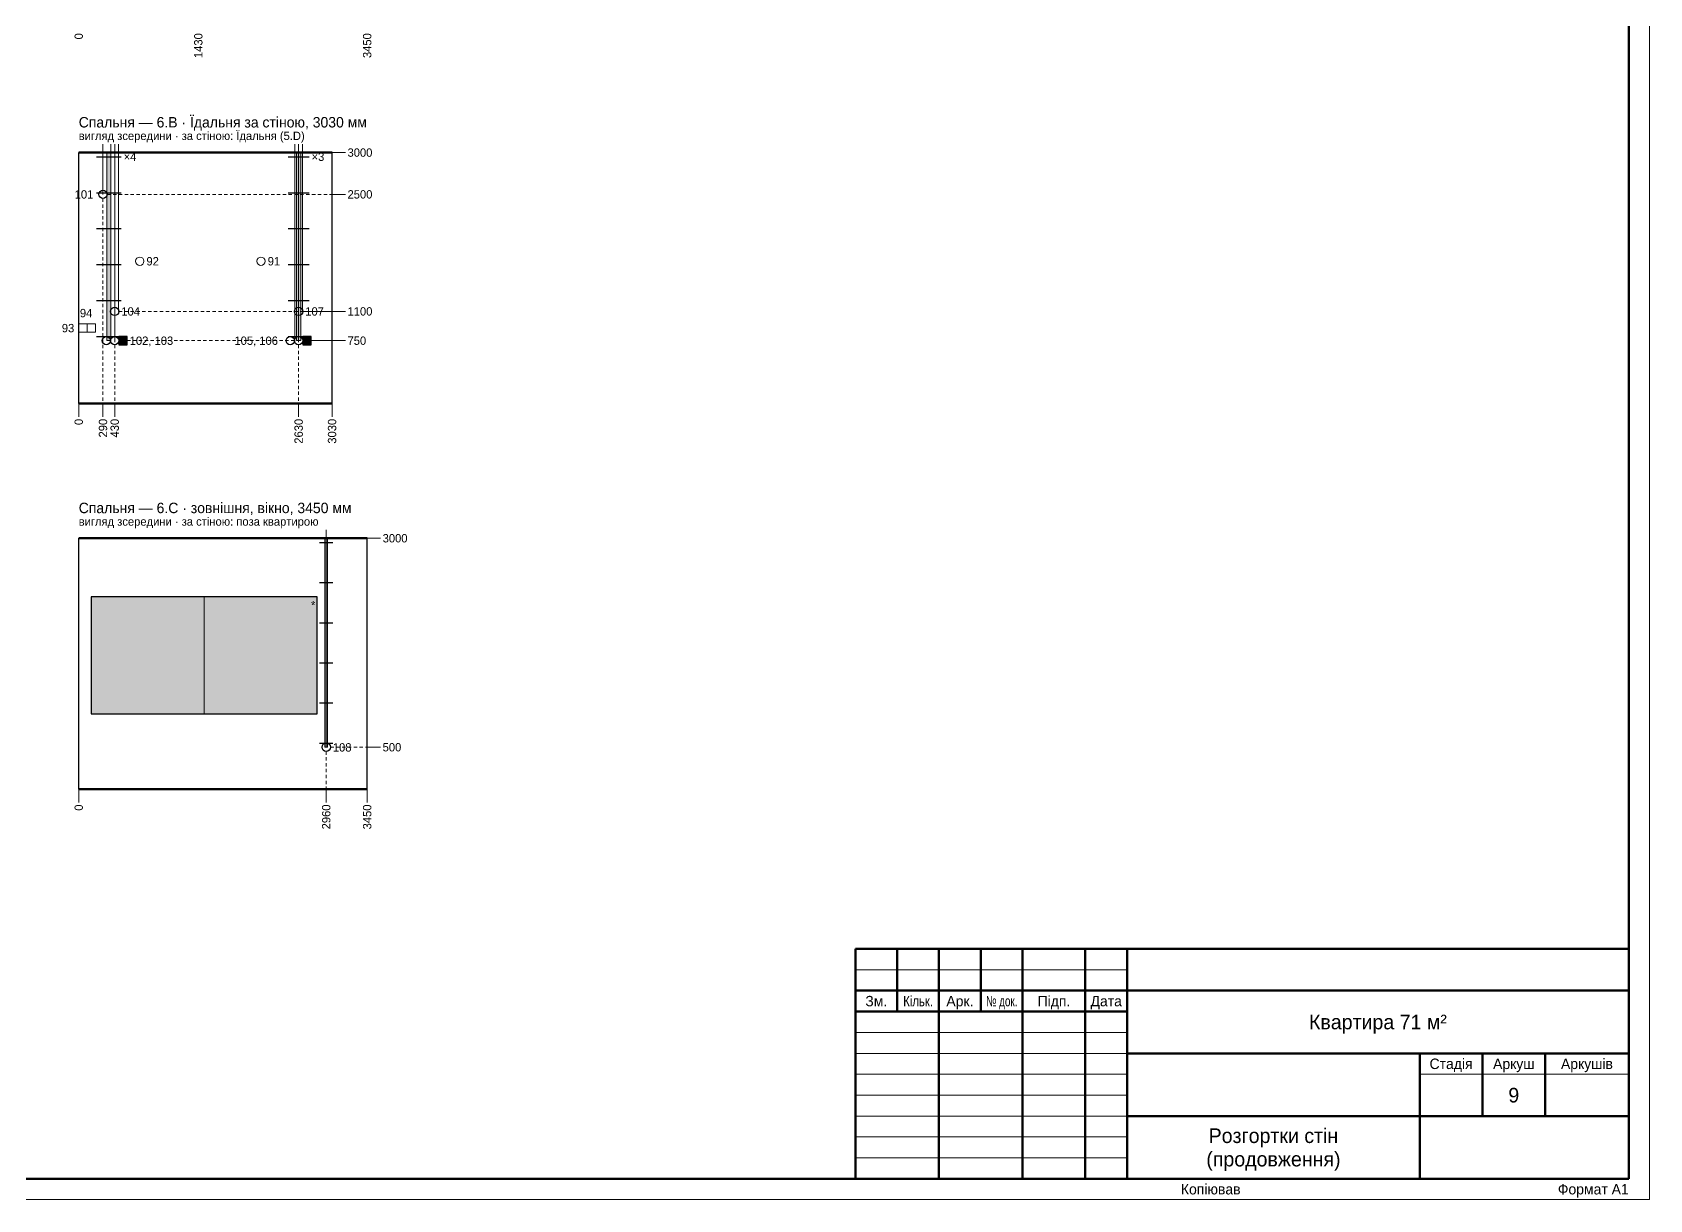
# Paper-space layout '09 Розгортки (продовження)' of a CAD drawing. Header units: millimetres. Extents: x 0 to 841, y 0 to 594.
# Drawn here: x 454.1 to 841, y 0 to 279.3 of the extents above; entities that cross this region are included whole.
import ezdxf
from ezdxf.enums import TextEntityAlignment as Align

# ---------------------------------------------------------------- set-up
doc = ezdxf.new("R2010")
doc.units = ezdxf.units.MM
doc.layers.add('A-SHEET', color=7, linetype='Continuous')
doc.layers.add('E-ELEV', color=7, linetype='Continuous')
doc.styles.add('PLEX_LIGHT', font='IBMPlexSans-Light.ttf')

# ---------------------------------------------------------------- blocks, each defined once
blk = doc.blocks.new('STAMP_F3')
at = {"lineweight": 50}
for p, q in [((185, 55), (0, 55)), ((0, 55), (0, 0)), ((10, 40), (10, 55)), ((20, 40), (20, 55)), ((30, 40), (30, 55)), ((40, 40), (40, 55)), ((55, 40), (55, 55)), ((65, 0), (65, 55)), ((185, 0), (185, 55)), ((0, 45), (65, 45)), ((65, 45), (185, 45)), ((0, 40), (65, 40)), ((20, 0), (20, 40)), ((40, 0), (40, 40)), ((55, 0), (55, 40)), ((65, 30), (185, 30)), ((135, 0), (135, 30)), ((150, 15), (150, 30)), ((165, 15), (165, 30)), ((65, 15), (185, 15)), ((0, 0), (185, 0))]:
    blk.add_line(p, q, dxfattribs=at)
at = {"lineweight": 18}
for p, q in [((0, 50), (65, 50)), ((0, 35), (65, 35)), ((0, 30), (65, 30)), ((0, 25), (65, 25)), ((135, 25), (185, 25)), ((0, 20), (65, 20)), ((0, 15), (65, 15)), ((0, 10), (65, 10)), ((0, 5), (65, 5))]:
    blk.add_line(p, q, dxfattribs=at)
at = {"style": 'PLEX_LIGHT'}
for s, p in [('Зм.', (5, 42.5)), ('Арк.', (25, 42.5)), ('Підп.', (47.5, 42.5)), ('Дата', (60, 42.5)), ('Стадія', (142.5, 27.5)), ('Аркуш', (157.5, 27.5)), ('Аркушів', (175, 27.5))]:
    blk.add_text(s, height=2.5, dxfattribs=at).set_placement(p, align=Align.MIDDLE_CENTER)
for s, width, p in [('Кільк.', 0.81045, (15, 42.5)), ('№ док.', 0.701948, (35, 42.5))]:
    blk.add_text(s, height=2.5, dxfattribs=dict(at, width=width)).set_placement(p, align=Align.MIDDLE_CENTER)
for tag, height, p in [('CODE', 5, (125, 50)), ('DATE1', 2.5, (60, 37.5)), ('OBJECT', 3.5, (125, 37.5)), ('DATE2', 2.5, (60, 32.5)), ('OBJECT_2', 3.5, (125, 31.9)), ('DATE3', 2.5, (60, 27.5)), ('DATE4', 2.5, (60, 22.5)), ('BUILDING', 3.5, (100, 22.5)), ('STAGE', 3.5, (142.5, 20)), ('SHEET', 3.5, (157.5, 20)), ('SHEETS', 3.5, (175, 20)), ('DATE5', 2.5, (60, 17.5)), ('BUILDING_2', 3.5, (100, 16.9)), ('DATE6', 2.5, (60, 12.5)), ('DATE7', 2.5, (60, 7.5)), ('IMAGE', 3.5, (100, 7.5)), ('ORG', 2.5, (160, 7.5)), ('ORG_2', 2.5, (160, 3.5)), ('DATE8', 2.5, (60, 2.5)), ('IMAGE_2', 3.5, (100, 1.9))]:
    blk.add_attdef(tag, text='', height=height, dxfattribs=at).set_placement(p, align=Align.MIDDLE_CENTER)
for tag, p in [('ROLE1', (1, 37.5)), ('NAME1', (21, 37.5)), ('ROLE2', (1, 32.5)), ('NAME2', (21, 32.5)), ('ROLE3', (1, 27.5)), ('NAME3', (21, 27.5)), ('ROLE4', (1, 22.5)), ('NAME4', (21, 22.5)), ('ROLE5', (1, 17.5)), ('NAME5', (21, 17.5)), ('ROLE6', (1, 12.5)), ('NAME6', (21, 12.5)), ('ROLE7', (1, 7.5)), ('NAME7', (21, 7.5)), ('ROLE8', (1, 2.5)), ('NAME8', (21, 2.5))]:
    blk.add_attdef(tag, text='', height=2.5, dxfattribs=at).set_placement(p, align=Align.MIDDLE_LEFT)

psp = doc.layouts.new('09 Розгортки (продовження)')

# ---------------------------------------------------------------- hatches: boundary and pattern name
at = {"layer": 'E-ELEV', "true_color": 0xe4ded3}
h = psp.add_hatch(color=7, dxfattribs=at)
h.dxf.hatch_style = 1
h.paths.add_polyline_path([(471.91, 205.51), (472.91, 205.51), (472.91, 250.51), (471.91, 250.51)])
h = psp.add_hatch(color=7, dxfattribs=at)
h.dxf.hatch_style = 1
h.paths.add_polyline_path([(517.31, 205.51), (518.31, 205.51), (518.31, 250.51), (517.31, 250.51)])
at = {"layer": 'E-ELEV', "true_color": 0xffffff}
h = psp.add_hatch(color=7, dxfattribs=at)
h.dxf.hatch_style = 1
h.paths.add_polyline_path([(474.81, 204.51), (476.81, 204.51), (476.81, 206.51), (474.81, 206.51)])
h = psp.add_hatch(color=7, dxfattribs=at)
h.dxf.hatch_style = 1
h.paths.add_polyline_path([(518.81, 204.51), (520.81, 204.51), (520.81, 206.51), (518.81, 206.51)])
at = {"layer": 'E-ELEV', "true_color": 0xe4ded3}
h = psp.add_hatch(color=7, dxfattribs=at)
h.dxf.hatch_style = 1
h.paths.add_polyline_path([(524.11, 108.24), (524.71, 108.24), (524.71, 158.24), (524.11, 158.24)])
at = {"layer": 'E-ELEV', "true_color": 0xa9d3f2}
h = psp.add_hatch(color=7, dxfattribs=at)
h.dxf.hatch_style = 1
h.paths.add_polyline_path([(468.21, 116.24), (522.21, 116.24), (522.21, 144.24), (468.21, 144.24)])

# ---------------------------------------------------------------- linework, layer by layer
at = {"layer": 'A-SHEET', "lineweight": 18}
for p, q in [((841, 0), (841, 594)), ((0, 0), (841, 0))]:
    psp.add_line(p, q, dxfattribs=at)
at = {"layer": 'A-SHEET', "lineweight": 50}
for p, q in [((836, 5), (836, 589)), ((20, 5), (836, 5))]:
    psp.add_line(p, q, dxfattribs=at)
at = {"layer": 'E-ELEV', "lineweight": 15, "true_color": 0x7f7fc9}
for p, q in [((471.01, 240.51), (471.01, 252.51)), ((472.91, 205.51), (472.91, 252.51)), ((516.91, 205.51), (516.91, 252.51)), ((524.41, 108.24), (524.41, 160.24))]:
    psp.add_line(p, q, dxfattribs=at)
at = {"layer": 'E-ELEV', "lineweight": 15, "true_color": 0xc9845c}
for p, q in [((473.81, 205.51), (473.81, 252.51)), ((474.71, 212.51), (474.71, 252.51)), ((517.81, 205.51), (517.81, 252.51)), ((518.71, 212.51), (518.71, 252.51))]:
    psp.add_line(p, q, dxfattribs=at)
at = {"layer": 'E-ELEV', "lineweight": 50, "true_color": 0x29251f}
for p, q in [((465.21, 250.51), (525.81, 250.51)), ((465.21, 190.51), (525.81, 190.51)), ((465.21, 158.24), (534.21, 158.24)), ((465.21, 98.24), (534.21, 98.24))]:
    psp.add_line(p, q, dxfattribs=at)
at = {"layer": 'E-ELEV', "lineweight": 25, "true_color": 0x29251f}
for p, q in [((465.21, 190.51), (465.21, 250.51)), ((525.81, 190.51), (525.81, 250.51)), ((465.21, 98.24), (465.21, 158.24)), ((534.21, 98.24), (534.21, 158.24))]:
    psp.add_line(p, q, dxfattribs=at)
at = {"layer": 'E-ELEV', "lineweight": 25, "true_color": 0x29251f, "transparency": 33554559}
for p, q in [((469.46, 249.51), (475.36, 249.51)), ((515.31, 249.51), (520.31, 249.51)), ((469.46, 240.91), (475.36, 240.91)), ((515.31, 240.91), (520.31, 240.91)), ((469.46, 232.31), (475.36, 232.31)), ((515.31, 232.31), (520.31, 232.31)), ((469.46, 223.71), (475.36, 223.71)), ((515.31, 223.71), (520.31, 223.71)), ((469.46, 215.11), (475.36, 215.11)), ((515.31, 215.11), (520.31, 215.11)), ((469.46, 206.51), (475.36, 206.51)), ((515.31, 206.51), (520.31, 206.51)), ((522.81, 157.24), (526.01, 157.24)), ((522.81, 147.64), (526.01, 147.64)), ((522.81, 138.04), (526.01, 138.04)), ((522.81, 128.44), (526.01, 128.44)), ((522.81, 118.84), (526.01, 118.84)), ((522.81, 109.24), (526.01, 109.24))]:
    psp.add_line(p, q, dxfattribs=at)
at = {"layer": 'E-ELEV', "lineweight": 13, "true_color": 0x29251f}
for p, q in [((525.81, 250.51), (527.01, 250.51)), ((527.01, 250.51), (529.01, 250.51)), ((525.81, 240.51), (527.01, 240.51)), ((527.01, 240.51), (529.01, 240.51)), ((525.81, 212.51), (527.01, 212.51)), ((527.01, 212.51), (529.01, 212.51)), ((525.81, 205.51), (527.01, 205.51)), ((527.01, 205.51), (529.01, 205.51)), ((465.21, 190.51), (465.21, 189.31)), ((471.01, 190.51), (471.01, 189.31)), ((473.81, 190.51), (473.81, 189.31)), ((517.81, 190.51), (517.81, 189.31)), ((525.81, 190.51), (525.81, 189.31)), ((465.21, 189.31), (465.21, 187.31)), ((471.01, 189.31), (471.01, 187.31)), ((473.81, 189.31), (473.81, 187.31)), ((517.81, 189.31), (517.81, 187.31)), ((525.81, 189.31), (525.81, 187.31)), ((534.21, 158.24), (535.41, 158.24)), ((535.41, 158.24), (537.41, 158.24)), ((534.21, 108.24), (535.41, 108.24)), ((535.41, 108.24), (537.41, 108.24)), ((465.21, 98.24), (465.21, 97.04)), ((465.21, 97.04), (465.21, 95.04)), ((524.41, 98.24), (524.41, 97.04)), ((524.41, 97.04), (524.41, 95.04)), ((534.21, 98.24), (534.21, 97.04)), ((534.21, 97.04), (534.21, 95.04))]:
    psp.add_line(p, q, dxfattribs=at)
at = {"layer": 'E-ELEV', "lineweight": 13, "true_color": 0x9a9288}
for p, q in [((472.01, 240.51), (472.81, 240.51)), ((473.41, 240.51), (474.21, 240.51)), ((474.81, 240.51), (475.61, 240.51)), ((476.21, 240.51), (477.01, 240.51)), ((477.61, 240.51), (478.41, 240.51)), ((479.01, 240.51), (479.81, 240.51)), ((480.41, 240.51), (481.21, 240.51)), ((481.81, 240.51), (482.61, 240.51)), ((483.21, 240.51), (484.01, 240.51)), ((484.61, 240.51), (485.41, 240.51)), ((486.01, 240.51), (486.81, 240.51)), ((487.41, 240.51), (488.21, 240.51)), ((488.81, 240.51), (489.61, 240.51)), ((490.21, 240.51), (491.01, 240.51)), ((491.61, 240.51), (492.41, 240.51)), ((493.01, 240.51), (493.81, 240.51)), ((494.41, 240.51), (495.21, 240.51)), ((495.81, 240.51), (496.61, 240.51)), ((497.21, 240.51), (498.01, 240.51)), ((498.61, 240.51), (499.41, 240.51)), ((500.01, 240.51), (500.81, 240.51)), ((501.41, 240.51), (502.21, 240.51)), ((502.81, 240.51), (503.61, 240.51)), ((504.21, 240.51), (505.01, 240.51)), ((505.61, 240.51), (506.41, 240.51)), ((507.01, 240.51), (507.81, 240.51)), ((508.41, 240.51), (509.21, 240.51)), ((509.81, 240.51), (510.61, 240.51)), ((511.21, 240.51), (512.01, 240.51)), ((512.61, 240.51), (513.41, 240.51)), ((514.01, 240.51), (514.81, 240.51)), ((515.41, 240.51), (516.21, 240.51)), ((516.81, 240.51), (517.61, 240.51)), ((518.21, 240.51), (519.01, 240.51)), ((519.61, 240.51), (520.41, 240.51)), ((521.01, 240.51), (521.81, 240.51)), ((522.41, 240.51), (523.21, 240.51)), ((523.81, 240.51), (524.61, 240.51)), ((525.21, 240.51), (525.81, 240.51)), ((471.01, 239.51), (471.01, 238.71)), ((471.01, 238.11), (471.01, 237.31)), ((471.01, 236.71), (471.01, 235.91)), ((471.01, 235.31), (471.01, 234.51)), ((471.01, 233.91), (471.01, 233.11)), ((471.01, 232.51), (471.01, 231.71)), ((471.01, 231.11), (471.01, 230.31)), ((471.01, 229.71), (471.01, 228.91)), ((471.01, 228.31), (471.01, 227.51)), ((471.01, 226.91), (471.01, 226.11)), ((471.01, 225.51), (471.01, 224.71)), ((471.01, 224.11), (471.01, 223.31)), ((471.01, 222.71), (471.01, 221.91)), ((471.01, 221.31), (471.01, 220.51)), ((471.01, 219.91), (471.01, 219.11)), ((471.01, 218.51), (471.01, 217.71)), ((471.01, 217.11), (471.01, 216.31)), ((471.01, 215.71), (471.01, 214.91)), ((471.01, 214.31), (471.01, 213.51)), ((471.01, 212.91), (471.01, 212.11)), ((471.01, 211.51), (471.01, 210.71)), ((471.01, 210.11), (471.01, 209.31)), ((473.81, 211.51), (473.81, 210.71)), ((473.81, 210.11), (473.81, 209.31)), ((474.81, 212.51), (475.61, 212.51)), ((476.21, 212.51), (477.01, 212.51)), ((477.61, 212.51), (478.41, 212.51)), ((479.01, 212.51), (479.81, 212.51)), ((480.41, 212.51), (481.21, 212.51)), ((481.81, 212.51), (482.61, 212.51)), ((483.21, 212.51), (484.01, 212.51)), ((484.61, 212.51), (485.41, 212.51)), ((486.01, 212.51), (486.81, 212.51)), ((487.41, 212.51), (488.21, 212.51)), ((488.81, 212.51), (489.61, 212.51)), ((490.21, 212.51), (491.01, 212.51)), ((491.61, 212.51), (492.41, 212.51)), ((493.01, 212.51), (493.81, 212.51)), ((494.41, 212.51), (495.21, 212.51)), ((495.81, 212.51), (496.61, 212.51)), ((497.21, 212.51), (498.01, 212.51)), ((498.61, 212.51), (499.41, 212.51)), ((500.01, 212.51), (500.81, 212.51)), ((501.41, 212.51), (502.21, 212.51)), ((502.81, 212.51), (503.61, 212.51)), ((504.21, 212.51), (505.01, 212.51)), ((505.61, 212.51), (506.41, 212.51)), ((507.01, 212.51), (507.81, 212.51)), ((508.41, 212.51), (509.21, 212.51)), ((509.81, 212.51), (510.61, 212.51)), ((511.21, 212.51), (512.01, 212.51)), ((512.61, 212.51), (513.41, 212.51)), ((514.01, 212.51), (514.81, 212.51)), ((515.41, 212.51), (516.21, 212.51)), ((516.81, 212.51), (517.61, 212.51)), ((517.81, 211.51), (517.81, 210.71)), ((517.81, 210.11), (517.81, 209.31)), ((518.21, 212.51), (519.01, 212.51)), ((518.81, 212.51), (519.61, 212.51)), ((519.61, 212.51), (520.41, 212.51)), ((520.21, 212.51), (521.01, 212.51)), ((521.01, 212.51), (521.81, 212.51)), ((521.61, 212.51), (522.41, 212.51)), ((522.41, 212.51), (523.21, 212.51)), ((523.01, 212.51), (523.81, 212.51)), ((523.81, 212.51), (524.61, 212.51)), ((524.41, 212.51), (525.21, 212.51)), ((525.21, 212.51), (525.81, 212.51)), ((471.01, 208.71), (471.01, 207.91)), ((471.01, 207.31), (471.01, 206.51)), ((471.01, 205.91), (471.01, 205.11)), ((473.81, 208.71), (473.81, 207.91)), ((473.81, 207.31), (473.81, 206.51)), ((473.81, 205.91), (473.81, 205.11)), ((476.81, 205.51), (477.61, 205.51)), ((476.81, 205.51), (477.61, 205.51)), ((478.21, 205.51), (479.01, 205.51)), ((478.21, 205.51), (479.01, 205.51)), ((479.61, 205.51), (480.41, 205.51)), ((479.61, 205.51), (480.41, 205.51)), ((481.01, 205.51), (481.81, 205.51)), ((481.01, 205.51), (481.81, 205.51)), ((482.41, 205.51), (483.21, 205.51)), ((482.41, 205.51), (483.21, 205.51)), ((483.81, 205.51), (484.61, 205.51)), ((483.81, 205.51), (484.61, 205.51)), ((485.21, 205.51), (486.01, 205.51)), ((485.21, 205.51), (486.01, 205.51)), ((486.61, 205.51), (487.41, 205.51)), ((486.61, 205.51), (487.41, 205.51)), ((488.01, 205.51), (488.81, 205.51)), ((488.01, 205.51), (488.81, 205.51)), ((489.41, 205.51), (490.21, 205.51)), ((489.41, 205.51), (490.21, 205.51)), ((490.81, 205.51), (491.61, 205.51)), ((490.81, 205.51), (491.61, 205.51)), ((492.21, 205.51), (493.01, 205.51)), ((492.21, 205.51), (493.01, 205.51)), ((493.61, 205.51), (494.41, 205.51)), ((493.61, 205.51), (494.41, 205.51)), ((495.01, 205.51), (495.81, 205.51)), ((495.01, 205.51), (495.81, 205.51)), ((496.41, 205.51), (497.21, 205.51)), ((496.41, 205.51), (497.21, 205.51)), ((497.81, 205.51), (498.61, 205.51)), ((497.81, 205.51), (498.61, 205.51)), ((499.21, 205.51), (500.01, 205.51)), ((499.21, 205.51), (500.01, 205.51)), ((500.61, 205.51), (501.41, 205.51)), ((500.61, 205.51), (501.41, 205.51)), ((502.01, 205.51), (502.81, 205.51)), ((502.01, 205.51), (502.81, 205.51)), ((503.41, 205.51), (504.21, 205.51)), ((503.41, 205.51), (504.21, 205.51)), ((504.81, 205.51), (505.61, 205.51)), ((504.81, 205.51), (505.61, 205.51)), ((506.21, 205.51), (507.01, 205.51)), ((506.21, 205.51), (507.01, 205.51)), ((507.61, 205.51), (508.41, 205.51)), ((507.61, 205.51), (508.41, 205.51)), ((509.01, 205.51), (509.81, 205.51)), ((509.01, 205.51), (509.81, 205.51)), ((510.41, 205.51), (511.21, 205.51)), ((510.41, 205.51), (511.21, 205.51)), ((511.81, 205.51), (512.61, 205.51)), ((511.81, 205.51), (512.61, 205.51)), ((513.21, 205.51), (514.01, 205.51)), ((513.21, 205.51), (514.01, 205.51)), ((514.61, 205.51), (515.41, 205.51)), ((514.61, 205.51), (515.41, 205.51)), ((516.01, 205.51), (516.81, 205.51)), ((516.01, 205.51), (516.81, 205.51)), ((517.41, 205.51), (518.21, 205.51)), ((517.41, 205.51), (518.21, 205.51)), ((517.81, 208.71), (517.81, 207.91)), ((517.81, 207.31), (517.81, 206.51)), ((517.81, 205.91), (517.81, 205.11)), ((518.81, 205.51), (519.61, 205.51)), ((518.81, 205.51), (519.61, 205.51)), ((520.21, 205.51), (521.01, 205.51)), ((520.21, 205.51), (521.01, 205.51)), ((520.81, 205.51), (521.61, 205.51)), ((520.81, 205.51), (521.61, 205.51)), ((521.61, 205.51), (522.41, 205.51)), ((521.61, 205.51), (522.41, 205.51)), ((522.21, 205.51), (523.01, 205.51)), ((522.21, 205.51), (523.01, 205.51)), ((523.01, 205.51), (523.81, 205.51)), ((523.01, 205.51), (523.81, 205.51)), ((523.61, 205.51), (524.41, 205.51)), ((523.61, 205.51), (524.41, 205.51)), ((524.41, 205.51), (525.21, 205.51)), ((524.41, 205.51), (525.21, 205.51)), ((525.01, 205.51), (525.81, 205.51)), ((525.01, 205.51), (525.81, 205.51)), ((471.01, 204.51), (471.01, 203.71)), ((471.01, 203.11), (471.01, 202.31)), ((471.01, 201.71), (471.01, 200.91)), ((473.81, 204.51), (473.81, 203.71)), ((473.81, 204.51), (473.81, 203.71)), ((473.81, 204.51), (473.81, 203.71)), ((473.81, 203.11), (473.81, 202.31)), ((473.81, 203.11), (473.81, 202.31)), ((473.81, 203.11), (473.81, 202.31)), ((473.81, 201.71), (473.81, 200.91)), ((473.81, 201.71), (473.81, 200.91)), ((473.81, 201.71), (473.81, 200.91)), ((517.81, 204.51), (517.81, 203.71)), ((517.81, 204.51), (517.81, 203.71)), ((517.81, 204.51), (517.81, 203.71)), ((517.81, 203.11), (517.81, 202.31)), ((517.81, 203.11), (517.81, 202.31)), ((517.81, 203.11), (517.81, 202.31)), ((517.81, 201.71), (517.81, 200.91)), ((517.81, 201.71), (517.81, 200.91)), ((517.81, 201.71), (517.81, 200.91)), ((471.01, 200.31), (471.01, 199.51)), ((471.01, 198.91), (471.01, 198.11)), ((471.01, 197.51), (471.01, 196.71)), ((473.81, 200.31), (473.81, 199.51)), ((473.81, 200.31), (473.81, 199.51)), ((473.81, 200.31), (473.81, 199.51)), ((473.81, 198.91), (473.81, 198.11)), ((473.81, 198.91), (473.81, 198.11)), ((473.81, 198.91), (473.81, 198.11)), ((473.81, 197.51), (473.81, 196.71)), ((473.81, 197.51), (473.81, 196.71)), ((473.81, 197.51), (473.81, 196.71)), ((517.81, 200.31), (517.81, 199.51)), ((517.81, 200.31), (517.81, 199.51)), ((517.81, 200.31), (517.81, 199.51)), ((517.81, 198.91), (517.81, 198.11)), ((517.81, 198.91), (517.81, 198.11)), ((517.81, 198.91), (517.81, 198.11)), ((517.81, 197.51), (517.81, 196.71)), ((517.81, 197.51), (517.81, 196.71)), ((517.81, 197.51), (517.81, 196.71)), ((471.01, 196.11), (471.01, 195.31)), ((471.01, 194.71), (471.01, 193.91)), ((473.81, 196.11), (473.81, 195.31)), ((473.81, 196.11), (473.81, 195.31)), ((473.81, 196.11), (473.81, 195.31)), ((473.81, 194.71), (473.81, 193.91)), ((473.81, 194.71), (473.81, 193.91)), ((473.81, 194.71), (473.81, 193.91)), ((517.81, 196.11), (517.81, 195.31)), ((517.81, 196.11), (517.81, 195.31)), ((517.81, 196.11), (517.81, 195.31)), ((517.81, 194.71), (517.81, 193.91)), ((517.81, 194.71), (517.81, 193.91)), ((517.81, 194.71), (517.81, 193.91)), ((471.01, 193.31), (471.01, 192.51)), ((471.01, 191.91), (471.01, 191.11)), ((471.01, 190.51), (471.01, 190.51)), ((473.81, 193.31), (473.81, 192.51)), ((473.81, 193.31), (473.81, 192.51)), ((473.81, 193.31), (473.81, 192.51)), ((473.81, 191.91), (473.81, 191.11)), ((473.81, 191.91), (473.81, 191.11)), ((473.81, 191.91), (473.81, 191.11)), ((473.81, 190.51), (473.81, 190.51)), ((517.81, 193.31), (517.81, 192.51)), ((517.81, 193.31), (517.81, 192.51)), ((517.81, 193.31), (517.81, 192.51)), ((517.81, 191.91), (517.81, 191.11)), ((517.81, 191.91), (517.81, 191.11)), ((517.81, 191.91), (517.81, 191.11)), ((517.81, 190.51), (517.81, 190.51)), ((495.21, 116.24), (495.21, 144.24)), ((524.41, 107.24), (524.41, 106.44)), ((524.41, 105.84), (524.41, 105.04)), ((525.41, 108.24), (526.21, 108.24)), ((526.81, 108.24), (527.61, 108.24)), ((528.21, 108.24), (529.01, 108.24)), ((529.61, 108.24), (530.41, 108.24)), ((531.01, 108.24), (531.81, 108.24)), ((532.41, 108.24), (533.21, 108.24)), ((533.81, 108.24), (534.21, 108.24)), ((524.41, 104.44), (524.41, 103.64)), ((524.41, 103.04), (524.41, 102.24)), ((524.41, 101.64), (524.41, 100.84)), ((524.41, 100.24), (524.41, 99.44)), ((524.41, 98.84), (524.41, 98.24))]:
    psp.add_line(p, q, dxfattribs=at)
for points in [[(471.91, 205.51), (472.91, 205.51), (472.91, 250.51), (471.91, 250.51)], [(517.31, 205.51), (518.31, 205.51), (518.31, 250.51), (517.31, 250.51)], [(524.11, 108.24), (524.71, 108.24), (524.71, 158.24), (524.11, 158.24)]]:
    psp.add_lwpolyline(points, close=True, dxfattribs=at)
at = {"layer": 'E-ELEV', "lineweight": 13, "true_color": 0xb0a99d}
for points in [[(465.21, 207.51), (467.21, 207.51), (467.21, 209.51), (465.21, 209.51)], [(467.21, 207.51), (469.21, 207.51), (469.21, 209.51), (467.21, 209.51)]]:
    psp.add_lwpolyline(points, close=True, dxfattribs=at)
at = {"layer": 'E-ELEV', "lineweight": 25, "true_color": 0x29251f}
for points in [[(474.81, 204.51), (476.81, 204.51), (476.81, 206.51), (474.81, 206.51)], [(518.81, 204.51), (520.81, 204.51), (520.81, 206.51), (518.81, 206.51)]]:
    psp.add_lwpolyline(points, close=True, dxfattribs=at)
at = {"layer": 'E-ELEV', "lineweight": 25, "true_color": 0x9a9288}
psp.add_lwpolyline([(468.21, 116.24), (522.21, 116.24), (522.21, 144.24), (468.21, 144.24)], close=True, dxfattribs=at)
at = {"layer": 'E-ELEV', "lineweight": 25, "true_color": 0x29251f}
for centre in [(471.01, 240.51), (473.81, 212.51), (517.81, 212.51), (471.81, 205.51), (473.81, 205.51), (515.81, 205.51), (517.81, 205.51), (524.41, 108.24)]:
    psp.add_circle(centre, 1, dxfattribs=at)
at = {"layer": 'E-ELEV', "lineweight": 13, "true_color": 0xb0a99d}
for centre in [(479.81, 224.51), (508.81, 224.51)]:
    psp.add_circle(centre, 1, dxfattribs=at)

# ---------------------------------------------------------------- block references
at = {"layer": 'A-SHEET'}
ref = psp.add_blockref('STAMP_F3', (651, 5), dxfattribs=at)
ref.add_attrib('OBJECT', 'Квартира 71 м²', dxfattribs={"layer": '0', "height": 3.5, "style": 'PLEX_LIGHT'}).set_placement((776, 42.5), align=Align.MIDDLE_CENTER)
ref.add_attrib('IMAGE', 'Розгортки стін', dxfattribs={"layer": '0', "height": 3.5, "style": 'PLEX_LIGHT'}).set_placement((751, 15.3), align=Align.MIDDLE_CENTER)
ref.add_attrib('IMAGE_2', '(продовження)', dxfattribs={"layer": '0', "height": 3.5, "style": 'PLEX_LIGHT'}).set_placement((751, 9.7), align=Align.MIDDLE_CENTER)
ref.add_attrib('SHEET', '9', dxfattribs={"layer": '0', "height": 3.5, "style": 'PLEX_LIGHT'}).set_placement((808.5, 25), align=Align.MIDDLE_CENTER)

# ---------------------------------------------------------------- texts
at = {"layer": 'A-SHEET', "style": 'PLEX_LIGHT'}
psp.add_text('Копіював', height=2.5, dxfattribs=at).set_placement((736, 2.5), align=Align.MIDDLE_CENTER)
psp.add_text('Формат A1', height=2.5, dxfattribs=at).set_placement((836, 2.5), align=Align.MIDDLE_RIGHT)
at = {"layer": 'E-ELEV', "true_color": 0x29251f, "style": 'PLEX_LIGHT'}
for s, p in [('0', (465.21, 279.07)), ('1430', (493.81, 279.07)), ('3450', (534.21, 279.07)), ('0', (465.21, 186.81)), ('290', (471.01, 186.81)), ('430', (473.81, 186.81)), ('2630', (517.81, 186.81)), ('3030', (525.81, 186.81)), ('0', (465.21, 94.54)), ('2960', (524.41, 94.54)), ('3450', (534.21, 94.54))]:
    psp.add_text(s, height=2, rotation=90, dxfattribs=at).set_placement(p, align=Align.MIDDLE_RIGHT)
for s, height, p in [('Спальня — 6.B · Їдальня за стіною, 3030 мм', 2.5, (465.21, 257.76)), ('вигляд зсередини · за стіною: Їдальня (5.D)', 2, (465.21, 254.51)), ('3000', 2, (529.51, 250.51)), ('×4', 2, (475.96, 249.51)), ('×3', 2, (520.91, 249.51)), ('101', 2, (464.24, 240.5)), ('2500', 2, (529.51, 240.51)), ('104', 2, (475.4, 212.5)), ('107', 2, (519.4, 212.5)), ('1100', 2, (529.51, 212.51)), ('102, 103', 2, (477.4, 205.5)), ('105, 106', 2, (502.46, 205.5)), ('750', 2, (529.51, 205.51)), ('Спальня — 6.C · зовнішня, вікно, 3450 мм', 2.5, (465.21, 165.49)), ('вигляд зсередини · за стіною: поза квартирою', 2, (465.21, 162.24)), ('3000', 2, (537.91, 158.24)), ('108', 2, (526, 108.2)), ('500', 2, (537.91, 108.24))]:
    psp.add_text(s, height=height, dxfattribs=at).set_placement(p, align=Align.MIDDLE_LEFT)
at = {"layer": 'E-ELEV', "true_color": 0xb0a99d, "style": 'PLEX_LIGHT'}
for s, p in [('92', (481.41, 224.51)), ('91', (510.41, 224.51)), ('94', (465.49, 212.11)), ('93', (461.17, 208.51))]:
    psp.add_text(s, height=2, dxfattribs=at).set_placement(p, align=Align.MIDDLE_LEFT)
at = {"layer": 'E-ELEV', "true_color": 0x29251f, "style": 'PLEX_LIGHT'}
psp.add_text('*', height=2, dxfattribs=at).set_placement((521.81, 142.24), align=Align.MIDDLE_RIGHT)

doc.saveas('drawing.dxf')
